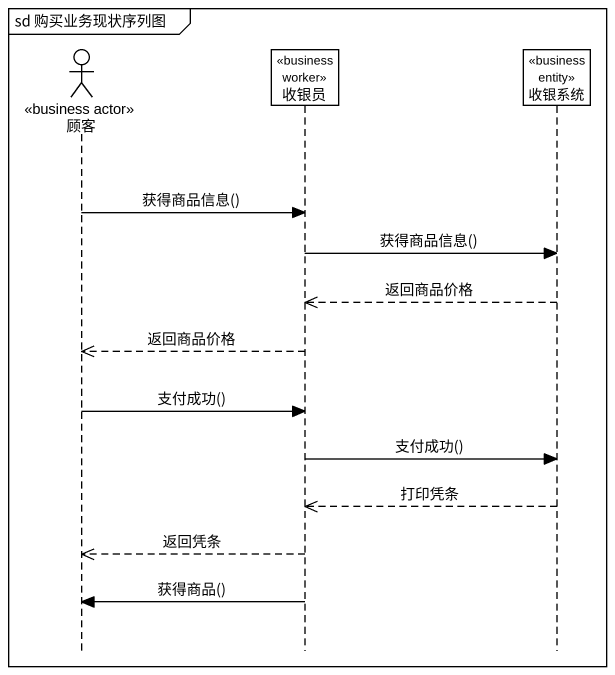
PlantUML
@startuml
mainframe sd 购买业务现状序列图
hide footbox
actor 顾客 <<business actor>>
participant 收银员 <<business worker>>
participant 收银系统 <<business entity>>

顾客 -> 收银员 : 获得商品信息()
收银员 -> 收银系统 : 获得商品信息()
收银系统 -->> 收银员 : 返回商品价格
收银员 -->> 顾客 : 返回商品价格
顾客 -> 收银员 : 支付成功()
收银员 -> 收银系统 : 支付成功()
收银系统 -->> 收银员 : 打印凭条
收银员 -->> 顾客 : 返回凭条
收银员 -> 顾客 : 获得商品()
@enduml
